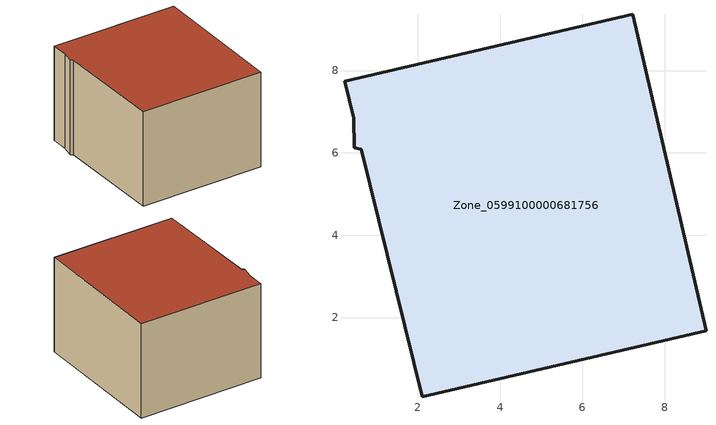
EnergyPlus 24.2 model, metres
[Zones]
Zone_0599100000681756
 floor ground (C_G): 7.22,9.37 9,1.68 2.11,0.07 0.63,6.08 0.46,6.12 0.44,6.84 0.22,7.74 z0
 wall outside (C_F): 9,1.68 7.22,9.37 0.22,7.74 0.44,6.84 0.46,6.12 0.63,6.08 2.11,0.07 9,1.68 z0:5.48
 roof outside (C_R): 0.44,6.84 0.46,6.12 0.63,6.08 2.11,0.07 9,1.68 7.22,9.37 0.22,7.74 z5.48
[BUILDING]
Pand.0599100000681756: North Axis=0; Terrain=City; Loads Convergence Tolerance Value=0.04; Temperature Convergence Tolerance Value=0.4; Solar Distribution=FullExterior; Maximum Number of Warmup Days=25; Minimum Number of Warmup Days=1
[Site:Location]
Rotterdam.The.Hague.AP_ZH_NLD Design_Conditions: Latitude=51.96; Longitude=4.45; Time Zone=1; Elevation=-4.5
[SITE:GROUNDTEMPERATURE:BUILDINGSURFACE]
18, 18, 18, 18, 18, 18, 18, 18, 18, 18, 18, 18
[MATERIAL] Thermal Absorptance=0.9; Solar Absorptance=0.7; Visible Absorptance=0.7
Name | Roughness | Thickness | Conductivity | Density | Specific Heat
G.D.1965 | MediumSmooth | 0.15 | 1 | 540 | 1210
F.D.1965 | Rough | 0.3 | 0.857143 | 1920 | 840
R.D.1965 | MediumRough | 0.2 | 0.08 | 1500 | 1000
[CONSTRUCTION]
C_G: G.D.1965
C_F: F.D.1965
C_R: R.D.1965
[ZONE]
Zone_0599100000681756: Type=1; Multiplier=1; Ceiling Height=Autocalculate; Volume=Autocalculate; Floor Area=autocalculate; Part of Total Floor Area=Yes
[ZONEINFILTRATION:DESIGNFLOWRATE]
Infil_Zone_0599100000681756: Zone or ZoneList or Space or SpaceList=Zone_0599100000681756; Schedule=AlwaysOn; Design Flow Rate Calculation Method=Flow/Area; Flow Rate per Floor Area=0.0042; Constant Term Coefficient=1; Temperature Term Coefficient=0; Velocity Term Coefficient=0; Velocity Squared Term Coefficient=0
[HVACTEMPLATE:ZONE:IDEALLOADSAIRSYSTEM]
Zone_0599100000681756: Maximum Heating Supply Air Temperature=50; Minimum Cooling Supply Air Temperature=13; Maximum Heating Supply Air Humidity Ratio=0.0156; Minimum Cooling Supply Air Humidity Ratio=0.0077; Heating Limit=NoLimit; Cooling Limit=NoLimit; Dehumidification Control Type=ConstantSensibleHeatRatio; Cooling Sensible Heat Ratio=0.7; Dehumidification Setpoint=60; Humidification Control Type=None; Humidification Setpoint=30; Outdoor Air Method=None; Outdoor Air Flow Rate per Person=0.00944; Outdoor Air Flow Rate per Zone Floor Area=0; Outdoor Air Flow Rate per Zone=0; Demand Controlled Ventilation Type=None; Outdoor Air Economizer Type=NoEconomizer; Heat Recovery Type=None; Sensible Heat Recovery Effectiveness=0.7; Latent Heat Recovery Effectiveness=0.65
[ZONECONTROL:THERMOSTAT]
ThermostatControl_Zone_0599100000681756: Zone or ZoneList=Zone_0599100000681756; Control Type Schedule=DualSetpointControlType; Control 1=Thermostat_Zone_0599100000681756; Temperature Difference Between Cutout And Setpoint=0
[THERMOSTATSETPOINT:DUALSETPOINT]
Thermostat_Zone_0599100000681756: Heating Setpoint Temperature Schedule=HeatingSetpoint_Zone_0599100000681756; Cooling Setpoint Temperature Schedule=CoolingSetpoint_Zone_0599100000681756
[SCHEDULE:COMPACT]
HeatingSetpoint_Zone_0599100000681756: Through: 12/31, For: AllDays, Until: 24:00, 21
CoolingSetpoint_Zone_0599100000681756: Through: 12/31, For: AllDays, Until: 24:00, 24
DualSetpointControlType: Through: 12/31, For: AllDays, Until: 24:00, 4
AlwaysOn: Through: 12/31, For: AllDays, Until: 24:00, 1
